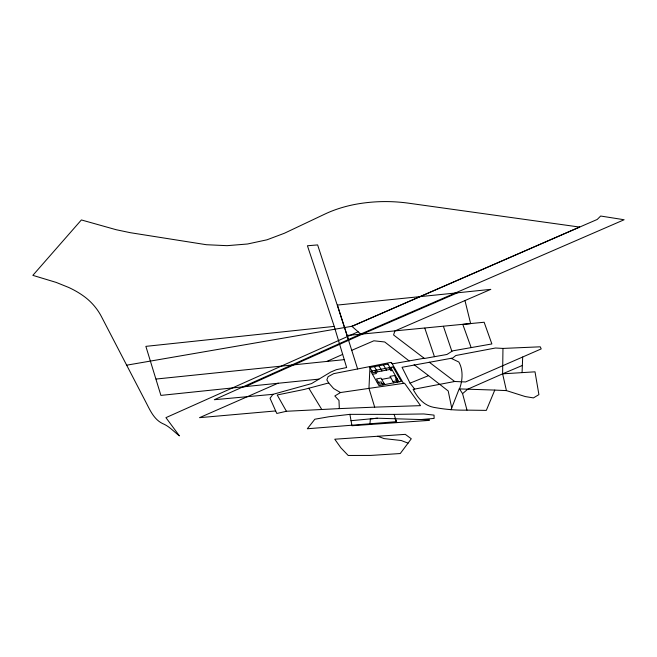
<?xml version="1.0" encoding="UTF-8"?>
<svg xmlns="http://www.w3.org/2000/svg" width="657" height="657" viewBox="0 0 657 657"><rect width="100%" height="100%" fill="white"/><g stroke="black" fill="none" stroke-linecap="round" stroke-linejoin="round"><path stroke-width="0.99" d="M467.012 410.132C456.574 410.346 446.202 409.533 435.928 407.726C424.504 406.248 418.476 398.955 413.122 389.379L454.693 381.495L465.567 381.955L541.204 348.908L540.268 346.806L502.966 348.424L502.613 373.841L506.432 390.611L525.296 396.573L533.443 397.904L538.912 394.627L535.012 371.821L502.613 373.841L467.735 389.199L462.577 393.658L467.012 410.132L486.32 410.387L494.778 390.086L506.432 390.611M522.085 372.445L522.685 357.022M403.439 383.36L391.917 363.296L390.792 362.401L369.973 366.54L368.963 388.344L374.687 407.143L420.546 405.648L404.548 383.203L340.507 392.533L334.815 395.974L338.979 400.433L339.324 408.613L374.687 407.143M369.891 424.455L370.384 418.887L377.447 418.213L429.358 419.815L429.341 420.39L351.963 425.728L349.894 414.353L328.845 416.768L314.851 419.215L307.328 428.766L396.401 421.671L396.795 422.599L394.11 414.386L349.894 414.353M450.989 409.82L459.284 388.583L462.577 393.658M348.686 340.26L317.627 244.921L307.427 245.759L334.232 326.389L346.65 367.55L336.351 369.661L330.643 372.117L311.533 383.606L272.959 394.331L270.043 398.282L276.802 413.467L286.411 411.274L339.324 408.613M408.046 443.147L411.282 438.777L405.287 434.359L334.766 439.213L340.909 447.86L348.21 455.473L370.63 455.432L400.261 453.535L408.046 443.147L401.205 440.502L384.107 438.605L377.775 436.248M455.014 293.063L490.804 289.351L394.857 330.98L393.576 334.971L424.43 358.476L446.949 354.468L452.624 350.871L491.871 343.948L484.143 322.25L360.323 334.232L214.313 399.719L272.967 394.323M358.131 331.793L165.934 417.647L179.41 435.846C173.826 431.641 169.178 426.138 162.369 423.461C153.837 419.207 150.001 410.083 145.838 402.084L101.408 316.543C97.384 308.831 91.619 302.08 84.671 296.857A95.799 55.311 0 0 0 68.681 287.446L56.182 282.411L32.85 275.357L81.386 219.947L116.149 229.712L130.258 232.685L206.355 244.716L227.043 245.669L247.582 243.993L267.029 239.789L284.399 233.251L325.141 213.96A95.224 54.974 0 0 1 353.663 204.672C371.419 201.165 389.716 200.664 407.652 203.062L579.63 227.076L597.229 219.454L600.67 216.03L624.15 219.742L360.323 334.232M369.973 366.54L357.63 368.955L337.427 305.07L457.453 292.817L362.607 334.019L245.447 386.587L160.908 395.399L145.87 346.362L334.232 326.389M278.215 383.154L199.523 417.663L275.677 410.937M326.874 361.432L342.65 354.394M351.914 326.332L579.63 227.076L351.914 326.332L360.709 334.06M351.873 350.28L373.866 340.794L384.723 341.977L409.122 360.915L424.135 358.246M502.613 373.841L522.356 365.456M502.966 348.424L495.468 348.005L455.818 355.511L452.73 358.024L402.043 367.288L410.05 383.154L428.545 375.648L448.205 390.972L451.712 407.981M286.411 411.274L277.205 394.972L304.207 389.445L328.714 382.941L333.633 388.558L340.507 392.533M357.63 368.955L333.69 373.652L328.098 376.666L326.849 379.894L328.714 382.941M372.462 374.285L376.412 373.529L374.654 370.466M392.451 370.458L390.825 370.77L389.067 367.706M381.742 379.376L390.751 377.652M377.241 382.612L381.191 381.857L382.949 384.92M397.239 378.785L395.604 379.097L397.362 382.16M383.992 383.294L379.483 384.156L376.494 378.958L381.003 378.095L384.723 384.575M393.001 381.569L397.51 380.707L394.52 375.508L390.012 376.371L393.74 382.85M409.122 360.915L392.558 363.814L390.792 362.401M126.678 365.185L352.168 326.233M243.074 386.833L318.875 379.13M156.087 379.048L344.227 359.642M350.928 420.702L377.447 418.213M347.159 335.44L362.607 334.019M420.965 419.552L434.113 418.419L434.031 415.125L423.74 413.959L394.11 414.386M494.778 390.086L459.498 388.911C462.503 381.011 463.514 370.244 458.841 362.023L451.08 358.311M429.193 362.163L454.693 381.495M414.107 364.717L428.545 375.648M410.05 383.154L414.674 389.084M308.839 388.238L321.602 409.188M390.693 367.394L398.996 381.848M383.442 364.922L386.431 370.121M378.933 365.785L381.922 370.983M374.433 366.647L377.414 371.846M395.144 418.739L396.401 421.671M471.151 347.61L462.799 324.402L470.65 323.638L464.975 300.577M443.426 326.332L451.885 351.347M424.808 328.18L434.449 356.694M387.942 364.06L369.924 367.509L372.913 372.708L390.931 369.259L387.942 364.06M393.017 366.951L370.704 371.221L378.999 385.675L401.312 381.405L393.017 366.951"/></g></svg>
